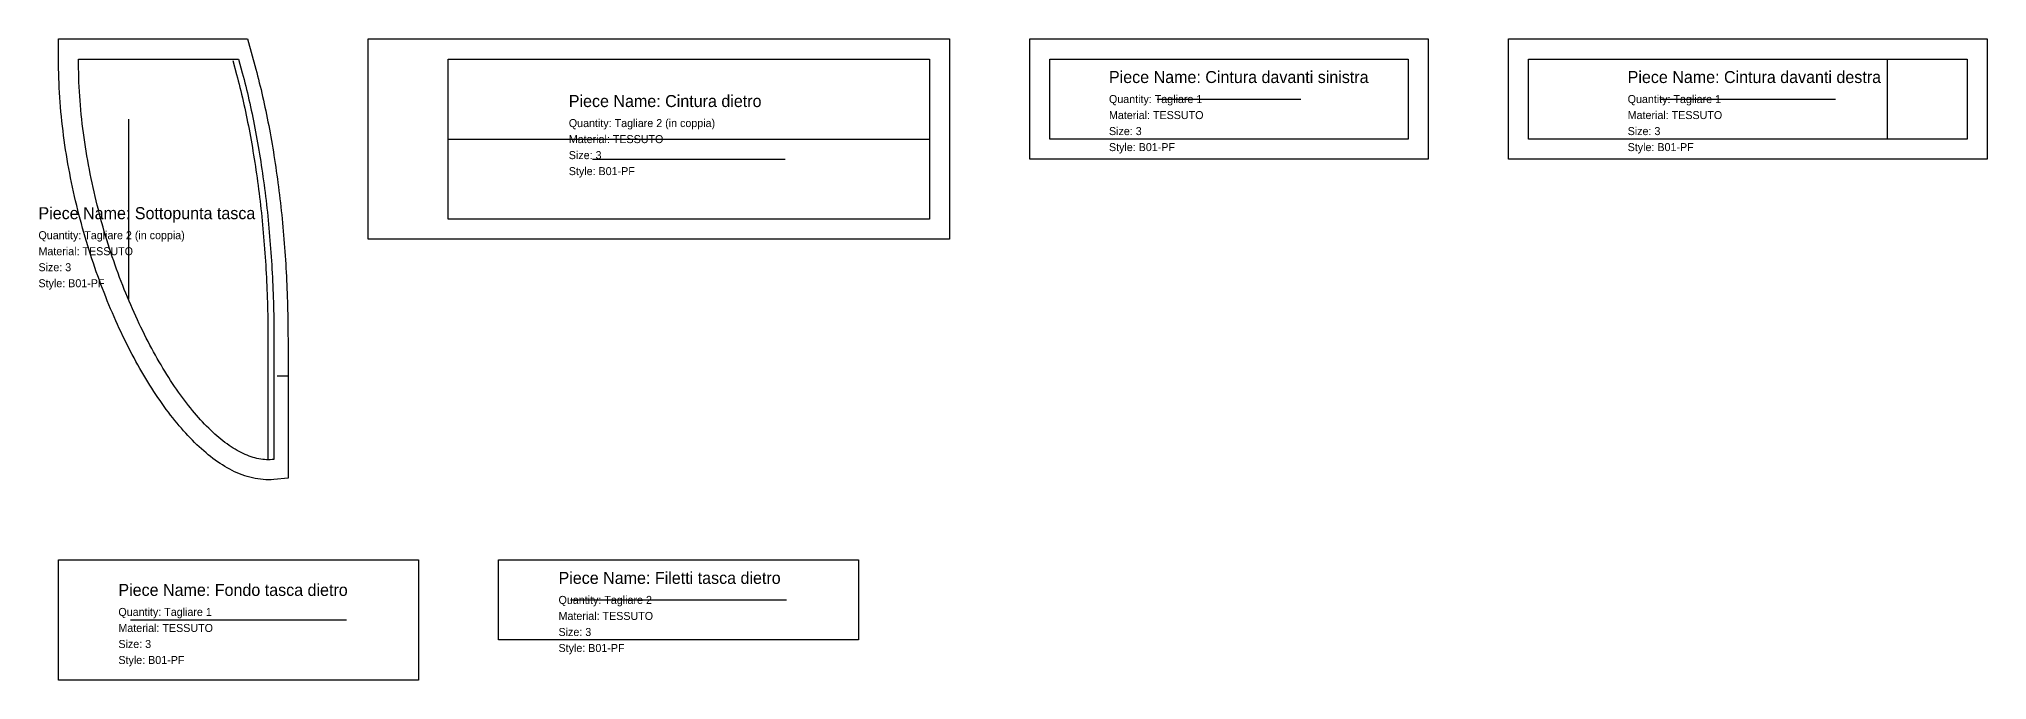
# Model space of a CAD drawing. Header units: millimetres. Extents: x 20 to 1008, y -2252 to -30.
# Drawn here: x 20 to 994, y -2252 to -1932 of the extents above; entities that cross this region are included whole.
import ezdxf

# ---------------------------------------------------------------- set-up
doc = ezdxf.new("R2010")
doc.units = ezdxf.units.MM
for name, color, linetype in [('1', 7, 'CONTINUOUS'), ('14', 7, 'CONTINUOUS'), ('15', 7, 'CONTINUOUS'), ('4', 7, 'CONTINUOUS'), ('7', 7, 'CONTINUOUS'), ('8', 7, 'CONTINUOUS')]:
    doc.layers.add(name, color=color, linetype=linetype)

# ---------------------------------------------------------------- blocks, each defined once
blk = doc.blocks.new('P06_SOTTOPUNTA_TASCA')
at = {"layer": '1'}
blk.add_lwpolyline([(30, -1932.122), (124.577, -1932.122), (128.686, -1947.215), (129.134, -1948.895), (129.574, -1950.577), (130.008, -1952.271), (130.437, -1953.978), (130.859, -1955.697), (131.276, -1957.427), (131.688, -1959.17), (132.093, -1960.924), (132.492, -1962.689), (132.886, -1964.465), (133.274, -1966.253), (133.655, -1968.051), (134.031, -1969.859), (134.401, -1971.678), (134.764, -1973.507), (135.122, -1975.346), (135.474, -1977.195), (135.819, -1979.053), (136.158, -1980.921), (136.491, -1982.798), (136.818, -1984.684), (137.139, -1986.579), (137.453, -1988.482), (137.761, -1990.394), (138.063, -1992.314), (138.359, -1994.242), (138.648, -1996.178), (138.931, -1998.122), (139.207, -2000.073), (139.477, -2002.032), (139.74, -2003.997), (139.998, -2005.97), (140.248, -2007.949), (140.492, -2009.935), (140.73, -2011.927), (140.961, -2013.925), (141.185, -2015.93), (141.403, -2017.94), (141.614, -2019.955), (141.818, -2021.977), (142.016, -2024.003), (142.207, -2026.034), (142.392, -2028.071), (142.57, -2030.112), (142.741, -2032.157), (142.905, -2034.207), (143.062, -2036.261), (143.213, -2038.319), (143.357, -2040.381), (143.494, -2042.446), (143.624, -2044.515), (143.747, -2046.587), (143.864, -2048.662), (143.973, -2050.74), (144.076, -2052.82), (144.171, -2054.903), (144.26, -2056.988), (144.341, -2059.076), (144.416, -2061.165), (144.484, -2063.256), (144.544, -2065.348), (144.598, -2067.442), (144.644, -2069.537), (144.683, -2071.633), (144.716, -2073.73), (144.741, -2075.828), (144.759, -2077.926), (144.769, -2080.024), (144.773, -2082.123), (144.773, -2151.463), (137.668, -2152.185), (136.32, -2152.267), (134.973, -2152.294), (133.629, -2152.267), (132.288, -2152.186), (130.954, -2152.054), (129.626, -2151.871), (128.306, -2151.641), (126.995, -2151.363), (125.692, -2151.04), (124.4, -2150.674), (123.117, -2150.265), (121.843, -2149.815), (120.58, -2149.326), (119.326, -2148.798), (118.082, -2148.233), (116.847, -2147.632), (115.62, -2146.995), (114.403, -2146.324), (113.194, -2145.62), (111.993, -2144.883), (110.799, -2144.113), (109.613, -2143.312), (108.434, -2142.48), (107.262, -2141.618), (106.096, -2140.726), (104.937, -2139.804), (103.784, -2138.853), (102.637, -2137.873), (101.496, -2136.865), (100.36, -2135.829), (99.229, -2134.765), (98.104, -2133.674), (96.985, -2132.556), (95.87, -2131.412), (94.761, -2130.241), (93.656, -2129.044), (92.557, -2127.821), (91.463, -2126.572), (90.374, -2125.299), (89.29, -2124), (88.211, -2122.677), (87.137, -2121.329), (86.068, -2119.957), (85.005, -2118.561), (83.947, -2117.142), (82.894, -2115.699), (81.847, -2114.233), (80.805, -2112.744), (79.77, -2111.233), (78.739, -2109.699), (77.715, -2108.143), (76.697, -2106.566), (75.685, -2104.967), (74.679, -2103.347), (73.68, -2101.706), (72.687, -2100.044), (71.701, -2098.362), (70.722, -2096.659), (69.75, -2094.937), (68.785, -2093.195), (67.827, -2091.434), (66.877, -2089.654), (65.934, -2087.856), (64.999, -2086.038), (64.072, -2084.203), (63.154, -2082.35), (62.243, -2080.479), (61.341, -2078.591), (60.448, -2076.685), (59.564, -2074.763), (58.688, -2072.825), (57.822, -2070.87), (56.965, -2068.9), (56.118, -2066.913), (55.28, -2064.912), (54.453, -2062.895), (53.635, -2060.864), (52.828, -2058.818), (52.032, -2056.758), (51.246, -2054.684), (50.471, -2052.597), (49.707, -2050.496), (48.954, -2048.382), (48.213, -2046.256), (47.483, -2044.117), (46.765, -2041.966), (46.06, -2039.803), (45.366, -2037.628), (44.685, -2035.442), (44.017, -2033.246), (43.362, -2031.038), (42.719, -2028.82), (42.09, -2026.592), (41.475, -2024.354), (40.873, -2022.107), (40.285, -2019.851), (39.711, -2017.585), (39.151, -2015.311), (38.606, -2013.028), (38.075, -2010.738), (37.56, -2008.44), (37.059, -2006.134), (36.574, -2003.821), (36.105, -2001.501), (35.651, -1999.174), (35.213, -1996.842), (34.791, -1994.503), (34.386, -1992.158), (33.997, -1989.808), (33.625, -1987.453), (33.27, -1985.094), (32.933, -1982.729), (32.613, -1980.36), (32.31, -1977.988), (32.025, -1975.611), (31.759, -1973.232), (31.511, -1970.849), (31.281, -1968.463), (31.07, -1966.075), (30.879, -1963.685), (30.706, -1961.293), (30.553, -1958.899), (30.42, -1956.504), (30.306, -1954.108), (30.213, -1951.711), (30.139, -1949.314), (30.087, -1946.916), (30.055, -1944.519)], close=True, dxfattribs=at)
at = {"layer": '14'}
blk.add_lwpolyline([(40.045, -1942.122), (120.045, -1942.122), (121.93, -1949.047), (122.367, -1950.682), (122.798, -1952.331), (123.223, -1953.992), (123.643, -1955.666), (124.058, -1957.352), (124.467, -1959.051), (124.871, -1960.762), (125.269, -1962.484), (125.661, -1964.219), (126.048, -1965.964), (126.429, -1967.721), (126.805, -1969.489), (127.174, -1971.268), (127.538, -1973.058), (127.896, -1974.858), (128.248, -1976.668), (128.594, -1978.488), (128.934, -1980.319), (129.268, -1982.158), (129.597, -1984.007), (129.919, -1985.866), (130.235, -1987.733), (130.545, -1989.61), (130.848, -1991.495), (131.146, -1993.388), (131.438, -1995.289), (131.723, -1997.199), (132.002, -1999.117), (132.274, -2001.042), (132.541, -2002.975), (132.801, -2004.914), (133.055, -2006.861), (133.302, -2008.815), (133.543, -2010.776), (133.777, -2012.743), (134.005, -2014.716), (134.227, -2016.696), (134.442, -2018.681), (134.651, -2020.672), (134.853, -2022.669), (135.048, -2024.671), (135.237, -2026.678), (135.419, -2028.69), (135.595, -2030.707), (135.764, -2032.729), (135.926, -2034.754), (136.082, -2036.784), (136.231, -2038.818), (136.373, -2040.856), (136.508, -2042.898), (136.637, -2044.943), (136.759, -2046.991), (136.874, -2049.042), (136.982, -2051.096), (137.083, -2053.153), (137.178, -2055.212), (137.266, -2057.274), (137.346, -2059.337), (137.42, -2061.403), (137.487, -2063.47), (137.547, -2065.539), (137.6, -2067.609), (137.645, -2069.681), (137.684, -2071.753), (137.716, -2073.826), (137.741, -2075.9), (137.759, -2077.974), (137.769, -2080.048), (137.773, -2082.123), (137.773, -2142.122), (136.847, -2142.218), (135.914, -2142.275), (134.976, -2142.294), (134.032, -2142.275), (133.083, -2142.218), (132.129, -2142.123), (131.169, -2141.991), (130.204, -2141.823), (129.235, -2141.617), (128.262, -2141.376), (127.284, -2141.099), (126.302, -2140.786), (125.316, -2140.437), (124.327, -2140.054), (123.335, -2139.636), (122.339, -2139.184), (121.34, -2138.698), (120.338, -2138.178), (119.334, -2137.625), (118.327, -2137.038), (117.319, -2136.419), (116.308, -2135.767), (115.295, -2135.084), (114.281, -2134.368), (113.266, -2133.621), (112.249, -2132.842), (111.232, -2132.033), (110.213, -2131.193), (109.195, -2130.323), (108.176, -2129.423), (107.156, -2128.494), (106.137, -2127.535), (105.119, -2126.547), (104.1, -2125.53), (103.083, -2124.485), (102.066, -2123.412), (101.05, -2122.311), (100.036, -2121.183), (99.024, -2120.027), (98.013, -2118.845), (97.004, -2117.637), (95.997, -2116.402), (94.992, -2115.141), (93.991, -2113.855), (92.991, -2112.543), (91.995, -2111.207), (91.002, -2109.846), (90.013, -2108.46), (89.027, -2107.051), (88.045, -2105.618), (87.067, -2104.162), (86.093, -2102.682), (85.123, -2101.18), (84.158, -2099.656), (83.198, -2098.109), (82.243, -2096.541), (81.293, -2094.951), (80.349, -2093.34), (79.41, -2091.708), (78.478, -2090.056), (77.551, -2088.383), (76.63, -2086.691), (75.716, -2084.979), (74.809, -2083.248), (73.909, -2081.497), (73.016, -2079.729), (72.13, -2077.941), (71.251, -2076.136), (70.38, -2074.313), (69.518, -2072.473), (68.663, -2070.616), (67.817, -2068.741), (66.979, -2066.851), (66.15, -2064.944), (65.33, -2063.022), (64.519, -2061.084), (63.717, -2059.13), (62.925, -2057.162), (62.143, -2055.18), (61.371, -2053.183), (60.609, -2051.172), (59.857, -2049.148), (59.116, -2047.11), (58.386, -2045.059), (57.666, -2042.996), (56.958, -2040.92), (56.262, -2038.833), (55.577, -2036.733), (54.904, -2034.622), (54.243, -2032.5), (53.594, -2030.367), (52.958, -2028.224), (52.334, -2026.071), (51.723, -2023.907), (51.126, -2021.735), (50.541, -2019.553), (49.97, -2017.362), (49.413, -2015.162), (48.87, -2012.954), (48.34, -2010.739), (47.825, -2008.515), (47.325, -2006.285), (46.839, -2004.047), (46.368, -2001.802), (45.913, -1999.552), (45.473, -1997.295), (45.048, -1995.032), (44.639, -1992.764), (44.246, -1990.491), (43.869, -1988.213), (43.509, -1985.93), (43.165, -1983.643), (42.838, -1981.353), (42.527, -1979.058), (42.235, -1976.761), (41.959, -1974.46), (41.701, -1972.157), (41.461, -1969.852), (41.239, -1967.545), (41.035, -1965.236), (40.85, -1962.925), (40.683, -1960.614), (40.535, -1958.302), (40.406, -1955.989), (40.297, -1953.677), (40.207, -1951.364), (40.136, -1949.052), (40.085, -1946.741), (40.055, -1944.431)], close=True, dxfattribs=at)
at = {"layer": '4'}
blk.add_line((144.773, -2100.567), (139.273, -2100.567), dxfattribs=at)
at = {"layer": '7'}
blk.add_line((65.045, -1972.122), (65.045, -2062.122), dxfattribs=at)
at = {"layer": '8'}
blk.add_lwpolyline([(117.15, -1942.911), (119.035, -1949.833), (119.466, -1951.449), (119.893, -1953.082), (120.315, -1954.729), (120.732, -1956.389), (121.143, -1958.062), (121.549, -1959.747), (121.949, -1961.444), (122.344, -1963.153), (122.734, -1964.874), (123.118, -1966.607), (123.496, -1968.351), (123.869, -1970.106), (124.236, -1971.872), (124.597, -1973.649), (124.952, -1975.437), (125.302, -1977.235), (125.646, -1979.043), (125.984, -1980.861), (126.316, -1982.688), (126.642, -1984.526), (126.962, -1986.372), (127.276, -1988.228), (127.584, -1990.093), (127.886, -1991.966), (128.182, -1993.848), (128.471, -1995.738), (128.755, -1997.637), (129.032, -1999.543), (129.303, -2001.457), (129.568, -2003.379), (129.827, -2005.308), (130.079, -2007.244), (130.325, -2009.187), (130.565, -2011.136), (130.798, -2013.093), (131.025, -2015.055), (131.245, -2017.024), (131.459, -2018.999), (131.666, -2020.98), (131.867, -2022.966), (132.062, -2024.957), (132.25, -2026.954), (132.431, -2028.956), (132.606, -2030.962), (132.774, -2032.973), (132.935, -2034.989), (133.09, -2037.009), (133.238, -2039.032), (133.38, -2041.06), (133.515, -2043.091), (133.643, -2045.126), (133.764, -2047.164), (133.878, -2049.205), (133.986, -2051.249), (134.087, -2053.296), (134.181, -2055.345), (134.268, -2057.396), (134.348, -2059.449), (134.422, -2061.505), (134.488, -2063.562), (134.548, -2065.621), (134.6, -2067.681), (134.646, -2069.742), (134.685, -2071.804), (134.716, -2073.867), (134.741, -2075.93), (134.759, -2077.994), (134.769, -2080.058), (134.773, -2082.123), (134.773, -2142.122)], dxfattribs=at)
at = {"layer": '15'}
for s, height, p in [('Piece Name: Sottopunta tasca', 6, (20.045, -2022.122)), ('Quantity: Tagliare 2 (in coppia)', 4, (20.045, -2032.122)), ('Size: 3', 4, (20.045, -2048.122)), ('Material: TESSUTO', 4, (20.045, -2040.122)), ('Style: B01-PF', 4, (20.045, -2056.122))]:
    blk.add_text(s, height=height, dxfattribs=at).set_placement(p)
blk = doc.blocks.new('P05_CINTURA_DIETRO')
at = {"layer": '1'}
blk.add_lwpolyline([(184.773, -1932.122), (475.501, -1932.122), (475.501, -2032.122), (184.773, -2032.122)], close=True, dxfattribs=at)
at = {"layer": '14'}
blk.add_lwpolyline([(224.773, -1942.122), (465.501, -1942.122), (465.501, -2022.122), (224.773, -2022.122)], close=True, dxfattribs=at)
at = {"layer": '7'}
blk.add_line((296.991, -1992.122), (393.283, -1992.122), dxfattribs=at)
at = {"layer": '8'}
blk.add_lwpolyline([(224.773, -1982.122), (465.501, -1982.122)], dxfattribs=at)
at = {"layer": '15'}
for s, height, p in [('Piece Name: Cintura dietro', 6, (285.137, -1966.122)), ('Quantity: Tagliare 2 (in coppia)', 4, (285.137, -1976.122)), ('Material: TESSUTO', 4, (285.137, -1984.122)), ('Size: 3', 4, (285.137, -1992.122)), ('Style: B01-PF', 4, (285.137, -2000.122))]:
    blk.add_text(s, height=height, dxfattribs=at).set_placement(p)
blk = doc.blocks.new('P03_CINTURA_DAVANTI_SINISTRA')
at = {"layer": '1'}
blk.add_lwpolyline([(515.501, -1932.122), (714.773, -1932.122), (714.773, -1992.122), (515.501, -1992.122)], close=True, dxfattribs=at)
at = {"layer": '14'}
blk.add_lwpolyline([(525.501, -1942.122), (704.773, -1942.122), (704.773, -1982.122), (525.501, -1982.122)], close=True, dxfattribs=at)
at = {"layer": '7'}
blk.add_line((579.283, -1962.122), (650.991, -1962.122), dxfattribs=at)
at = {"layer": '15'}
for s, height, p in [('Piece Name: Cintura davanti sinistra', 6, (555.137, -1954.122)), ('Quantity: Tagliare 1', 4, (555.137, -1964.122)), ('Size: 3', 4, (555.137, -1980.122)), ('Material: TESSUTO', 4, (555.137, -1972.122)), ('Style: B01-PF', 4, (555.137, -1988.122))]:
    blk.add_text(s, height=height, dxfattribs=at).set_placement(p)
blk = doc.blocks.new('P04_CINTURA_DAVANTI_DESTRA')
at = {"layer": '1'}
blk.add_lwpolyline([(754.773, -1932.122), (994.045, -1932.122), (994.045, -1992.122), (754.773, -1992.122)], close=True, dxfattribs=at)
at = {"layer": '14'}
blk.add_lwpolyline([(764.773, -1942.122), (984.045, -1942.122), (984.045, -1982.122), (764.773, -1982.122)], close=True, dxfattribs=at)
at = {"layer": '7'}
blk.add_line((830.554, -1962.122), (918.263, -1962.122), dxfattribs=at)
at = {"layer": '8'}
blk.add_lwpolyline([(944.045, -1942.122), (944.045, -1982.122)], dxfattribs=at)
at = {"layer": '15'}
for s, height, p in [('Piece Name: Cintura davanti destra', 6, (814.409, -1954.122)), ('Quantity: Tagliare 1', 4, (814.409, -1964.122)), ('Size: 3', 4, (814.409, -1980.122)), ('Material: TESSUTO', 4, (814.409, -1972.122)), ('Style: B01-PF', 4, (814.409, -1988.122))]:
    blk.add_text(s, height=height, dxfattribs=at).set_placement(p)
blk = doc.blocks.new('P10_FONDO_TASCA_DIETRO')
at = {"layer": '1'}
blk.add_lwpolyline([(30, -2192.294), (210, -2192.294), (210, -2252.294), (30, -2252.294)], close=True, dxfattribs=at)
at = {"layer": '14'}
blk.add_lwpolyline([(30, -2192.294), (210, -2192.294), (210, -2252.294), (30, -2252.294)], close=True, dxfattribs=at)
at = {"layer": '7'}
blk.add_line((66, -2222.294), (174, -2222.294), dxfattribs=at)
at = {"layer": '15'}
for s, height, p in [('Piece Name: Fondo tasca dietro', 6, (60, -2210.294)), ('Quantity: Tagliare 1', 4, (60, -2220.294)), ('Material: TESSUTO', 4, (60, -2228.294)), ('Size: 3', 4, (60, -2236.294)), ('Style: B01-PF', 4, (60, -2244.294))]:
    blk.add_text(s, height=height, dxfattribs=at).set_placement(p)
blk = doc.blocks.new('P09_FILETTI_TASCA_DIETRO')
at = {"layer": '1'}
blk.add_lwpolyline([(250, -2192.294), (430, -2192.294), (430, -2232.294), (250, -2232.294)], close=True, dxfattribs=at)
at = {"layer": '14'}
blk.add_lwpolyline([(250, -2192.294), (430, -2192.294), (430, -2232.294), (250, -2232.294)], close=True, dxfattribs=at)
at = {"layer": '7'}
blk.add_line((286, -2212.294), (394, -2212.294), dxfattribs=at)
at = {"layer": '15'}
for s, height, p in [('Piece Name: Filetti tasca dietro', 6, (280, -2204.294)), ('Quantity: Tagliare 2', 4, (280, -2214.294)), ('Material: TESSUTO', 4, (280, -2222.294)), ('Size: 3', 4, (280, -2230.294)), ('Style: B01-PF', 4, (280, -2238.294))]:
    blk.add_text(s, height=height, dxfattribs=at).set_placement(p)

msp = doc.modelspace()

# ---------------------------------------------------------------- block references
for name in ['P06_SOTTOPUNTA_TASCA', 'P05_CINTURA_DIETRO', 'P03_CINTURA_DAVANTI_SINISTRA', 'P04_CINTURA_DAVANTI_DESTRA', 'P10_FONDO_TASCA_DIETRO', 'P09_FILETTI_TASCA_DIETRO']:
    msp.add_blockref(name, (0, 0))

doc.saveas('drawing.dxf')
